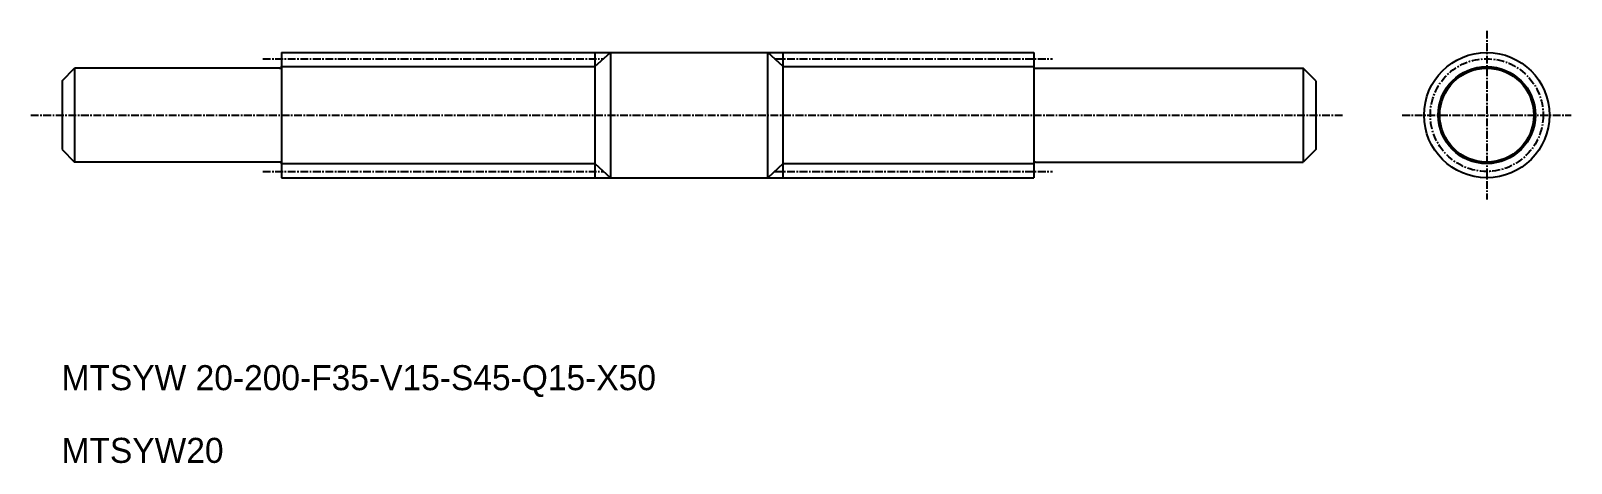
# Model space of a CAD drawing. Extents: x 34 to 280, y 200 to 269.
import ezdxf

# ---------------------------------------------------------------- set-up
doc = ezdxf.new("R2010")
doc.units = 0
doc.linetypes.add('CENTER', pattern=[2, 1.25, -0.25, 0.25, -0.25])
doc.layers.get('0').update_dxf_attribs({"linetype": 'CONTINUOUS'})
doc.layers.add('CENTER', color=1, linetype='CENTER')

msp = doc.modelspace()

# ---------------------------------------------------------------- linework, layer by layer
at = {"color": 7, "linetype": 'CONTINUOUS'}
for p, q in [((74.16, 265.18), (74.16, 245.18)), ((74.16, 265.18), (194.16, 265.18)), ((124.16, 265.18), (124.16, 245.18)), ((126.62, 265.18), (126.62, 245.18)), ((151.71, 245.18), (151.71, 265.18)), ((154.16, 245.18), (154.16, 265.18)), ((194.16, 265.18), (194.16, 245.18)), ((39.16, 260.68), (41.16, 262.68)), ((39.16, 260.68), (39.16, 249.68)), ((41.16, 262.68), (41.16, 247.68)), ((73.86, 262.68), (41.16, 262.68)), ((194.46, 262.68), (237.16, 262.68)), ((237.16, 262.68), (237.16, 247.68)), ((239.16, 260.68), (237.16, 262.68)), ((239.16, 260.68), (239.16, 249.68)), ((39.16, 249.68), (41.16, 247.68)), ((239.16, 249.68), (237.16, 247.68)), ((73.86, 247.68), (41.16, 247.68)), ((194.46, 247.68), (237.16, 247.68)), ((74.16, 245.18), (194.16, 245.18)), ((116.66, 245.18), (116.66, 245.18)), ((159.16, 245.18), (159.16, 245.18))]:
    msp.add_line(p, q, dxfattribs=at)
at = {"color": 3, "linetype": 'CONTINUOUS'}
for p, q in [((74.16, 262.93), (124.16, 262.93)), ((124.16, 262.93), (126.62, 265.18)), ((154.16, 262.93), (151.71, 265.18)), ((154.16, 262.93), (194.16, 262.93)), ((74.16, 247.43), (124.16, 247.43)), ((124.16, 247.43), (126.62, 245.18)), ((154.16, 247.43), (151.71, 245.18)), ((154.16, 247.43), (194.16, 247.43))]:
    msp.add_line(p, q, dxfattribs=at)
at = {"color": 7, "linetype": 'CONTINUOUS'}
for radius in [10, 7.5]:
    msp.add_circle((266.42, 255.18), radius, dxfattribs=at)
at = {"color": 3, "linetype": 'CONTINUOUS'}
msp.add_circle((266.42, 255.18), 7.75, dxfattribs=at)
at = {"color": 7, "linetype": 'CONTINUOUS'}
for centre, start, end in [((73.86, 262.98), 270, 360), ((194.46, 262.98), 180, 270), ((73.86, 247.38), 360, 90), ((194.46, 247.38), 90, 180)]:
    msp.add_arc(centre, 0.3, start, end, dxfattribs=at)
at = {"layer": 'CENTER', "color": 1, "linetype": 'CENTER'}
for p, q in [((266.42, 268.65), (266.42, 241.71)), ((71.16, 264.18), (125.53, 264.18)), ((152.81, 264.18), (197.16, 264.18)), ((34.16, 255.18), (243.44, 255.18)), ((252.94, 255.18), (279.89, 255.18)), ((71.16, 246.18), (125.53, 246.18)), ((152.81, 246.18), (197.16, 246.18))]:
    msp.add_line(p, q, dxfattribs=at)
msp.add_circle((266.42, 255.18), 9, dxfattribs=at)

# ---------------------------------------------------------------- texts
at = {"color": 7, "linetype": 'CONTINUOUS'}
for s, p in [('MTSYW 20-200-F35-V15-S45-Q15-X50', (39.06, 211.24)), ('MTSYW20', (39.06, 199.63))]:
    msp.add_text(s, height=4, dxfattribs=at).set_placement(p)

doc.saveas('drawing.dxf')
